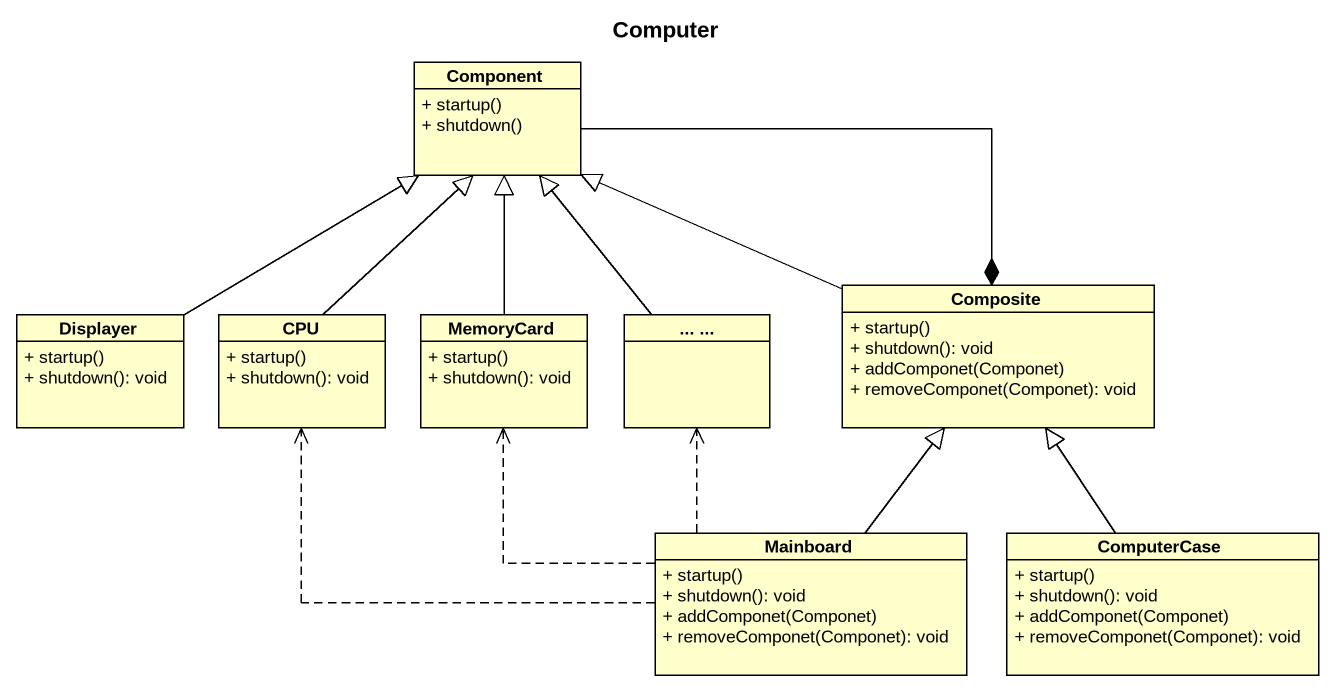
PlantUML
@startuml
title Computer
hide circle
hide empty members
skinparam classAttributeIconSize 0
class "Component" as Component_ {
  + startup()
  + shutdown()
}
class Displayer {
  + startup()
  + shutdown(): void
}
class CPU {
  + startup()
  + shutdown(): void
}
class MemoryCard {
  + startup()
  + shutdown(): void
}
class "... ..." as class1
class Composite {
  + startup()
  + shutdown(): void
  + addComponet(Componet)
  + removeComponet(Componet): void
}
class Mainboard {
  + startup()
  + shutdown(): void
  + addComponet(Componet)
  + removeComponet(Componet): void
}
class ComputerCase {
  + startup()
  + shutdown(): void
  + addComponet(Componet)
  + removeComponet(Componet): void
}
Component_ -right-* Composite
Displayer -up-|> Component_
CPU -up-|> Component_
MemoryCard -up-|> Component_
class1 -up-|> Component_
Composite -left-|> Component_
Mainboard .left.> CPU
Mainboard .up.> MemoryCard
Mainboard .up.> class1
Mainboard -up-|> Composite
ComputerCase -up-|> Composite
@enduml
